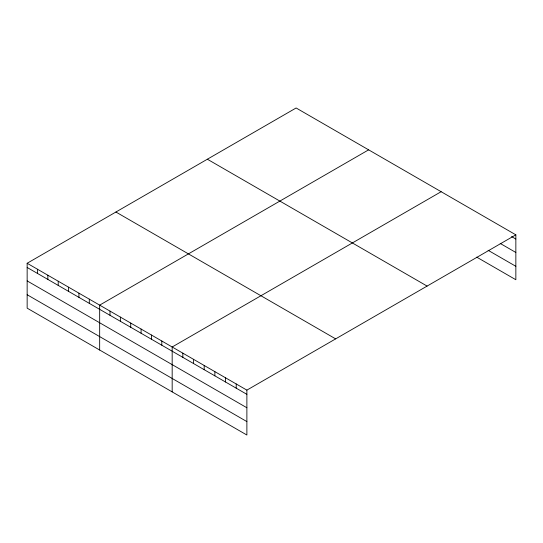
<?xml version="1.0" encoding="UTF-8"?>
<svg xmlns="http://www.w3.org/2000/svg" width="543" height="543" viewBox="0 0 543 543"><rect width="100%" height="100%" fill="white"/><g stroke="black" fill="none" stroke-linecap="round" stroke-linejoin="round"><path stroke-width="0.81" d="M515.85 234.841L296.118 107.976L27.15 263.267L27.15 308.159L246.882 435.024L246.882 390.125L515.85 234.841L515.85 279.733L476.72 257.144M368.629 149.841L99.661 305.132L99.661 350.025M441.14 191.706L172.172 346.991L172.172 391.89M511.581 236.578L515.85 239.042M500.198 243.434L515.85 252.475M488.103 250.289L515.85 266.308M207.358 159.221L427.09 286.086M115.91 212.021L335.642 338.88M27.15 263.267L246.882 390.125M27.15 267.468L246.882 394.333M27.15 280.901L246.882 407.759M27.15 294.734L246.882 421.592M236.212 383.962L236.212 388.17M225.535 377.806L225.535 382.007M214.865 371.643L214.865 375.844M204.188 365.48L204.188 369.688M193.518 359.317L193.518 363.525M182.848 353.154L182.848 357.362M161.814 341.011L161.814 345.219M151.456 335.031L151.456 339.239M141.099 329.051L141.099 333.259M130.741 323.071L130.741 327.28M120.376 317.092L120.376 321.3M110.019 311.112L110.019 315.313M89.303 299.145L89.303 303.354M78.945 293.166L78.945 297.374M68.588 287.186L68.588 291.394M58.223 281.206L58.223 285.414M47.865 275.226L47.865 279.435M37.508 269.247L37.508 273.455"/></g></svg>
